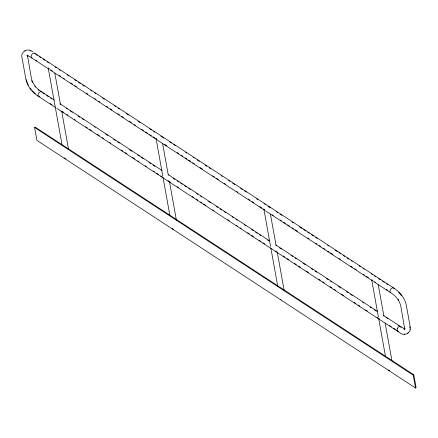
<?xml version="1.0" encoding="UTF-8"?>
<svg xmlns="http://www.w3.org/2000/svg" width="438" height="438" viewBox="0 0 438 438"><rect width="100%" height="100%" fill="white"/><g stroke="black" fill="none" stroke-linecap="round" stroke-linejoin="round"><path stroke-width="0.66" d="M409.776 329.442L409.88 328.943M27.725 55.111L27.397 56.343L27.517 55.763L31.394 78.325C32.549 83.242 35.702 87.611 39.781 90.54L54.285 100.028M408.649 332.141L407.493 333.302M34.602 127.48L35.139 127.091L413.784 374.78L416.1 387.635L415.558 388.03L36.912 140.341L34.602 127.48L413.248 375.169L415.558 388.03M413.248 375.169L413.784 374.78M24.687 51.087L25.19 50.824M27.654 55.407L27.068 55.714L28.136 55.489L26.893 55.533L29.653 56.562L48.738 69.045M404.663 328.785L404.044 328.9L405.112 328.675L404.05 329.442L404.767 328.708L404.455 329.277L404.783 328.046L404.663 328.626L400.786 306.063C399.631 301.147 396.478 296.778 392.399 293.854L373.313 281.366M404.258 333.953L404.794 334.019M404.805 328.746L402.527 327.827L383.442 315.344M29.926 50.879L30.353 51.087M32.713 51.876C27.977 47.326 19.798 51.668 22.114 58.238L25.995 79.804C27.463 85.936 31.399 91.383 36.474 95.062L55.681 107.628M34.75 53.206L395.706 289.326C400.781 293.006 404.712 298.459 406.185 304.585L410.067 326.151C412.382 332.721 404.197 337.063 399.461 332.513L56.825 108.378M35.67 54.285L37.383 55.407M39.102 56.529L40.822 57.652M43.11 59.152L44.829 60.274M47.118 61.774L48.832 62.897M55.133 67.014L56.278 67.764M59.141 69.637L60.285 70.387M67.151 74.882L68.87 76.004M74.597 79.749L76.311 80.871M78.599 82.371L80.318 83.494M82.607 84.988L84.326 86.116M90.622 90.233L91.766 90.984M94.63 92.856L95.774 93.601M102.645 98.096L104.359 99.218M114.094 105.585L115.813 106.708M118.101 108.208L119.246 108.958M126.117 113.447L128.405 114.948M138.134 121.315L139.853 122.437M149.582 128.805L151.302 129.927M153.59 131.422L154.734 132.172M161.606 136.667L163.894 138.162M169.621 141.907L171.34 143.034M173.629 144.529L175.348 145.651M185.652 152.391L186.796 153.141M193.092 157.264L194.237 158.008M197.1 159.881L199.389 161.381M205.11 165.126L206.829 166.248M209.118 167.749L210.837 168.871M221.141 175.611L222.285 176.361M228.581 180.478L229.726 181.228M232.589 183.1L234.877 184.595M240.604 188.34L242.323 189.468M244.612 190.963L246.331 192.085M256.635 198.825L257.779 199.575M264.076 203.697L265.22 204.442M268.083 206.314L270.372 207.815M276.093 211.559L277.812 212.682M280.101 214.182L281.82 215.304M292.124 222.044L293.268 222.794M299.565 226.911L301.859 228.412M303.572 229.534L305.861 231.029M307.58 232.156L309.299 233.279M311.588 234.773L313.307 235.901M315.595 237.396L317.315 238.518M327.619 245.258L328.763 246.008M335.059 250.131L337.348 251.626M339.067 252.748L340.211 253.498M343.074 255.37L344.788 256.493M347.082 257.993L348.796 259.115M351.084 260.615L352.234 261.36M359.1 265.855L360.244 266.605M363.107 268.478L364.252 269.228M371.123 273.717L372.842 274.845M374.556 275.967L375.7 276.717M378.563 278.59L380.283 279.712M382.571 281.207L384.29 282.335M386.579 283.829L387.723 284.58M35.796 60.11L36.94 60.855M50.682 69.845L52.401 70.967M59.267 75.462L60.411 76.212M63.275 78.084L64.419 78.829M70.715 82.952L72.434 84.074M74.723 85.569L76.442 86.697M86.171 93.059L87.89 94.186M94.761 98.676L95.906 99.426M98.769 101.298L99.913 102.049M106.21 106.166L107.929 107.288M110.217 108.788L111.931 109.911M117.658 113.656L119.377 114.778M121.665 116.278L123.385 117.4M129.106 121.145L131.395 122.645M134.258 124.518L135.402 125.263M141.698 129.385L143.418 130.508M145.706 132.002L147.425 133.13M149.714 134.625L151.433 135.747M153.147 136.875L154.866 137.997M164.6 144.359L166.889 145.859M177.193 152.599L178.912 153.722M181.201 155.222L182.914 156.344M185.208 157.844L186.922 158.967M188.641 160.089L190.36 161.211M192.649 162.712L194.368 163.834M200.089 167.579L202.378 169.079M212.682 175.819L214.401 176.941M216.69 178.436L218.409 179.564M224.136 183.308L225.849 184.431M236.728 191.543L237.872 192.293M248.176 199.033L249.895 200.155M252.184 201.655L253.898 202.778M259.625 206.522L261.913 208.023M272.217 214.762L273.361 215.512M280.232 220.002L281.377 220.752M283.665 222.252L285.384 223.375M287.673 224.869L289.392 225.997M292.255 227.869L293.4 228.614M295.119 229.742L297.407 231.237M307.711 237.976L308.856 238.726M315.727 243.221L316.871 243.971M319.16 245.466L320.879 246.589M323.167 248.089L324.881 249.211M327.744 251.084L328.889 251.834M330.608 252.956L332.896 254.456M339.193 258.573L340.342 259.323M350.646 266.063L352.36 267.185M354.649 268.686L356.368 269.808M363.239 274.303L364.383 275.048M366.102 276.175L368.391 277.67M374.687 281.787L375.831 282.537M386.135 289.277L387.854 290.405M49.883 69.795L156.355 139.448M157.505 140.198L264.552 210.218M265.696 210.968L372.169 280.621M60.011 103.768L161.907 170.426M168.203 174.543L269.523 240.823M275.82 244.941L377.72 311.599M42.612 92.861L44.326 93.989M46.614 95.484L48.333 96.606M50.622 98.107L51.766 98.857M66.078 108.219L67.222 108.963M70.085 110.836L72.374 112.336M78.101 116.081L79.82 117.203M82.109 118.703L83.828 119.826M94.132 126.566L95.276 127.316M105.58 134.055L107.868 135.55M113.595 139.295L115.309 140.423M117.598 141.917L119.317 143.04M129.621 149.78L131.909 151.28M137.636 155.025L139.355 156.147M141.069 157.269L143.363 158.77M149.084 162.514L150.803 163.637M153.092 165.137L154.811 166.259M173.125 178.239L174.844 179.366M177.133 180.861L178.852 181.984M180.571 183.111L182.285 184.234M184.579 185.728L186.292 186.856M188.581 188.351L190.3 189.473M196.596 193.596L197.741 194.341M200.604 196.213L201.748 196.963M208.619 201.458L210.339 202.58M216.06 206.325L217.779 207.448M220.068 208.948L221.787 210.07M224.075 211.57L225.794 212.693M232.091 216.81L233.235 217.56M236.098 219.433L237.243 220.183M244.108 224.672L245.827 225.8M251.554 229.545L253.268 230.667M255.562 232.162L257.276 233.29M259.57 234.784L260.714 235.534M267.58 240.029L268.724 240.774M279.603 247.892L281.322 249.014M291.051 255.381L292.77 256.504M295.059 258.004L296.203 258.748M303.074 263.243L305.363 264.744M311.09 268.489L312.803 269.611M315.097 271.106L316.811 272.233M326.545 278.595L328.259 279.723M330.553 281.218L331.697 281.968M338.563 286.463L340.857 287.958M346.578 291.703L348.298 292.825M350.586 294.325L352.305 295.447M362.609 302.187L363.754 302.937M370.05 307.054L371.194 307.805M374.057 309.677L376.346 311.177M386.081 317.539L387.794 318.667M398.098 325.407L399.242 326.157M39.874 96.814L38.73 96.064A2.404 1.445 -56.8 0 0 39.075 96.223M50.178 103.554L51.898 104.677M61.632 111.044L63.921 112.544M66.784 114.417L67.928 115.161M74.225 119.284L75.369 120.034M85.673 126.774L87.392 127.896M89.681 129.391L91.4 130.519M97.121 134.263L99.41 135.758M102.273 137.631L103.417 138.381M109.714 142.498L110.858 143.248M121.162 149.988L122.881 151.11M125.169 152.61L126.889 153.733M132.615 157.477L134.904 158.978M137.767 160.85L138.912 161.595M145.208 165.717L146.352 166.467M153.223 170.957L154.368 171.707M156.656 173.207L158.375 174.329M160.664 175.824L162.383 176.952M168.104 180.697L170.393 182.192M177.264 186.687L178.408 187.437M192.151 196.421L193.864 197.543M196.153 199.044L197.872 200.166M200.735 202.038L201.88 202.789M203.599 203.911L205.887 205.411M212.758 209.901L213.903 210.651M227.64 219.641L229.359 220.763M236.224 225.258L237.369 226.003M240.232 227.875L241.376 228.625M247.678 232.742L249.392 233.87M251.68 235.365L253.399 236.487M259.126 240.232L260.84 241.36M263.134 242.855L264.848 243.977M275.726 251.094L276.871 251.845M283.167 255.962L284.886 257.084M287.175 258.584L288.894 259.707M294.615 263.452L296.334 264.574M298.623 266.074L300.342 267.196M306.063 270.941L308.357 272.436M318.661 279.176L320.375 280.304M322.664 281.798L324.383 282.921M330.11 286.666L331.823 287.793M334.117 289.288L335.831 290.41M341.558 294.155L343.846 295.655M354.15 302.395L355.87 303.518M358.158 305.018L359.877 306.14M365.599 309.885L367.318 311.007M377.047 317.375L379.341 318.869M389.645 325.609L391.358 326.737M393.647 328.232L395.366 329.354M38.095 89.73L39.064 90.485M35.352 93.688L32.182 90.671M398.635 292.327L401.651 295.864M34.755 86.16L35.429 87.036M30.113 87.989L31.355 89.598M398.098 299.099L398.804 300.265M31.629 80.641L32.407 82.382M27.096 82.278L28.377 85.131M26.379 79.7L26.921 81.632M378.251 284.733L383.934 316.307M385.144 323.025L391.911 360.644M371.742 280.035L378.388 316.981M378.629 318.322L385.522 356.614M270.443 214.209L276.126 245.784M277.336 252.502L284.224 290.794M263.813 208.838L270.58 246.457M270.821 247.804L277.714 286.091M162.635 143.691L168.318 175.266M169.528 181.984L176.415 220.27M156.005 138.315L162.772 175.934M163.013 177.28L169.9 215.573M54.827 73.168L60.51 104.742M61.714 111.46L68.487 149.079M48.191 67.791L62.092 145.049M409.738 326.682L409.809 327.81M31.969 58.002A2.803 1.686 -56.8 0 1 31.815 54.487A2.803 1.686 -56.8 0 1 35.04 53.551M390.893 292.787A2.803 1.686 -56.8 0 1 390.959 288.987A2.803 1.686 -56.8 0 1 394.134 288.817M31.788 57.487A2.404 1.445 -56.8 0 1 31.541 57.192M39.393 96.595A2.803 1.686 -56.8 0 1 38.56 93.376A2.803 1.686 -56.8 0 1 41.982 92.128M398.317 331.385A2.803 1.686 -56.8 0 1 397.682 327.859A2.803 1.686 -56.8 0 1 401.071 327.394M398 331.013A2.404 1.445 -56.8 0 1 397.655 330.854M397.343 329.108A2.404 1.445 -56.8 0 1 397.556 328.544M400.047 326.743A2.404 1.445 -56.8 0 1 400.387 326.901M265.028 209.917A2.803 1.889 -10.2 0 1 264.059 209.282M268.576 206.681A2.803 1.889 -10.2 0 1 268.987 207.048M281.223 299.937A2.803 1.889 -10.2 0 1 280.254 299.302M157.22 139.393A2.803 1.889 -10.2 0 1 156.251 138.758M160.762 136.158A2.803 1.889 -10.2 0 1 161.179 136.53M173.415 229.413A2.803 1.889 -10.2 0 1 172.2 228.335M389.689 370.603A2.803 1.889 -10.2 0 1 389.032 370.455M388.479 370.192A2.803 1.889 -10.2 0 1 388.063 369.825M372.837 280.44A2.803 1.889 -10.2 0 1 371.867 279.805M49.412 68.87A2.803 1.889 -10.2 0 1 48.443 68.235M65.607 158.89A2.803 1.889 -10.2 0 1 64.391 157.811"/></g></svg>
